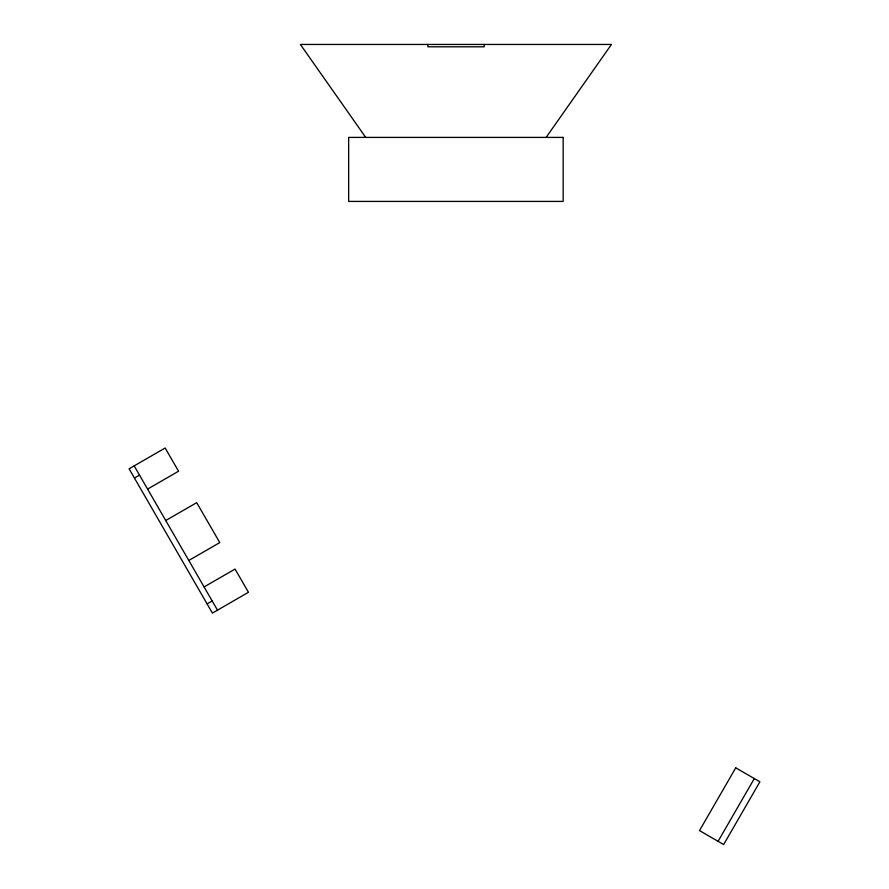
<?xml version="1.0" encoding="UTF-8"?>
<svg xmlns="http://www.w3.org/2000/svg" width="889" height="889" viewBox="0 0 889 889"><rect width="100%" height="100%" fill="white"/><g stroke="black" fill="none" stroke-linecap="round" stroke-linejoin="round"><path stroke-width="1.33" d="M718.079 841.327L754.317 778.564M546.124 137.406L611.443 44.45L300.393 44.45L365.712 137.406M134.439 478.038L139.517 475.104M147.596 489.094L178.556 471.226L165.154 448L129.105 468.803L212.415 613.099L248.453 592.285L235.052 569.071L204.092 586.94M165.743 520.532L196.702 502.652L219.772 542.601L188.801 560.47M207.093 603.875L212.171 600.942M134.183 465.88L217.494 610.165M484.216 44.45L484.216 46.806L427.898 46.806L427.898 44.45M735.736 767.84L699.499 830.604L723.657 844.55L759.895 781.787L735.736 767.84M563.17 137.406L348.655 137.406L348.655 201.414L563.17 201.414L563.17 137.406"/></g></svg>
